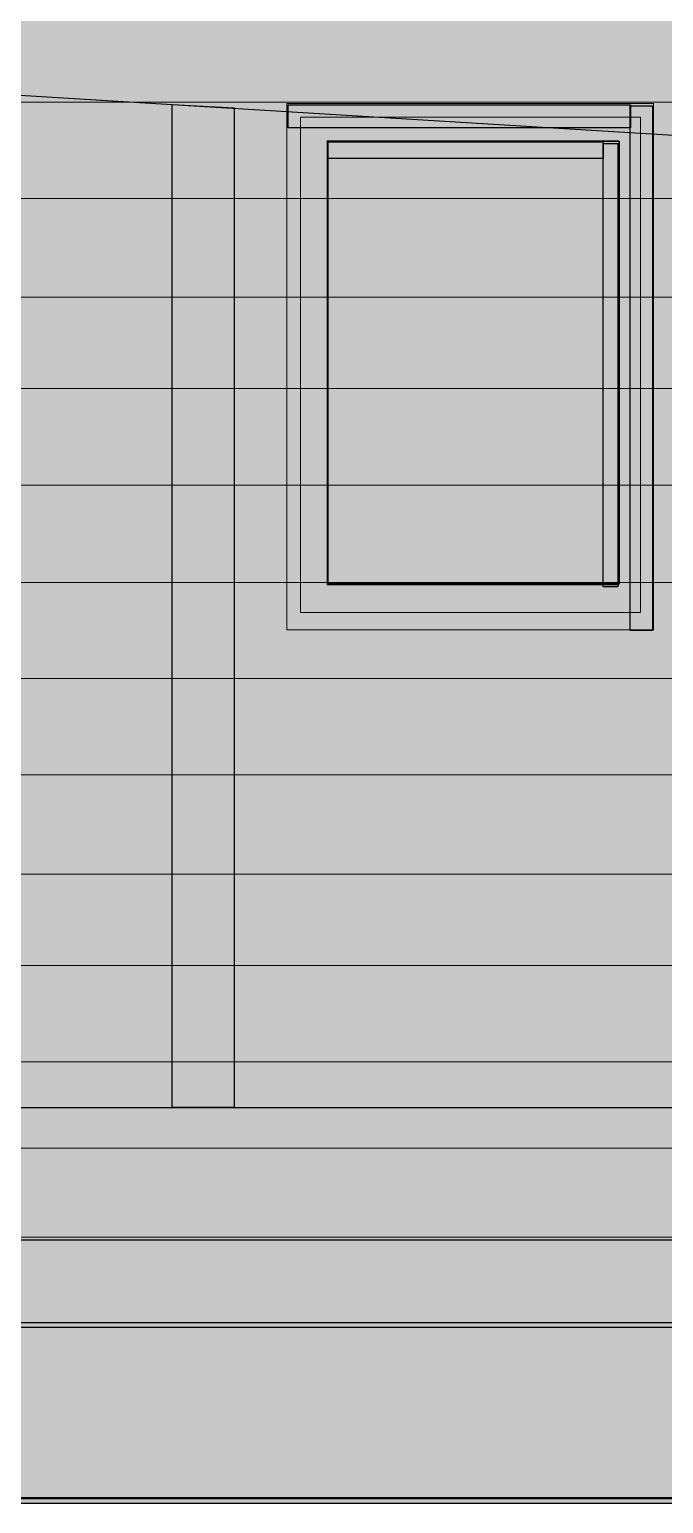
# Model space of a CAD drawing. Header units: millimetres. Extents: x 1 to 41669, y 1850 to 28527.
# Drawn here: x 14926 to 16118, y 8264 to 11034 of the extents above; entities that cross this region are included whole.
import ezdxf

# ---------------------------------------------------------------- set-up
doc = ezdxf.new("R2010")
doc.units = ezdxf.units.MM
doc.header["$LTSCALE"] = 50
for name, color, linetype in [('00_Wand_Bestand', 7, 'Continuous'), ('01_Daemmung_neu', 9, 'Continuous'), ('02_Grundstuecksgrenze', 8, 'Continuous'), ('05_Linien_stark', 7, 'Continuous'), ('06_Linien_fein', 3, 'Continuous')]:
    doc.layers.add(name, color=color, linetype=linetype)

msp = doc.modelspace()

# ---------------------------------------------------------------- hatches: boundary and pattern name
at = {"layer": '00_Wand_Bestand', "transparency": 33554564}
for points in [[(1.4, 9008.3), (33689.7, 9008.3), (33689.7, 8274.8), (1.4, 8274.8)], [(3.5, 8604.2), (33690.2, 8604.2), (33690.2, 8272.9), (3.5, 8272.9)]]:
    msp.add_hatch(color=7, dxfattribs=at).paths.add_polyline_path(points)
at = {"layer": '01_Daemmung_neu'}
msp.add_hatch(color=7, dxfattribs=at).paths.add_polyline_path([(11049.8, 17953.8), (24526.3, 17953.8), (24526.3, 8595), (11049.8, 8595)])
at = {"layer": '02_Grundstuecksgrenze', "transparency": 33554559}
for points in [[(12963.5, 11883.3), (17744.7, 11590.9), (17692.6, 10739.7), (12911.5, 11032.1)], [(15194.6, 9008.4), (15194.6, 10893.5), (15311.2, 10887), (15311.2, 9008.4)]]:
    msp.add_hatch(color=7, dxfattribs=at).paths.add_polyline_path(points)
at = {"layer": '02_Grundstuecksgrenze', "transparency": 33554572}
for points in [[(15412.4, 10892.6), (16056.1, 10892.6), (16056.1, 10849.3), (15412.4, 10849.3)], [(16055.6, 10890.7), (16097.5, 10890.7), (16097.5, 9904.6), (16055.6, 9904.6)], [(15486.3, 10823.1), (16004.8, 10823.1), (16004.8, 10791.9), (15486.3, 10791.9)], [(16004.9, 10819.8), (16032.3, 10819.8), (16032.3, 9986.6), (16004.9, 9986.6)]]:
    msp.add_hatch(color=7, dxfattribs=at).paths.add_polyline_path(points)
at = {"layer": '02_Grundstuecksgrenze', "transparency": 33554590}
msp.add_hatch(color=7, dxfattribs=at).paths.add_polyline_path([(15488, 10824.5), (16034.5, 10824.5), (16034.5, 9992.2), (15488, 9992.2)])
at = {"layer": '02_Grundstuecksgrenze', "transparency": 33554477}
msp.add_hatch(color=7, dxfattribs=at).paths.add_polyline_path([(11251.6, 8759.8), (21503.4, 8759.8), (21503.4, 8264), (11251.6, 8264)])

# ---------------------------------------------------------------- linework, layer by layer
at = {"layer": '00_Wand_Bestand'}
for points in [[(1.4, 9008.3), (33689.7, 9008.3), (33689.7, 8274.8), (1.4, 8274.8)], [(3.5, 8604.2), (33690.2, 8604.2), (33690.2, 8272.9), (3.5, 8272.9)]]:
    msp.add_lwpolyline(points, close=True, dxfattribs=at)
at = {"layer": '01_Daemmung_neu'}
msp.add_lwpolyline([(11049.8, 17953.8), (24526.3, 17953.8), (24526.3, 8595), (11049.8, 8595)], close=True, dxfattribs=at)
at = {"layer": '02_Grundstuecksgrenze'}
for points in [[(12963.5, 11883.3), (17744.7, 11590.9), (17692.6, 10739.7), (12911.5, 11032.1)], [(15194.6, 9008.4), (15194.6, 10893.5), (15311.2, 10887), (15311.2, 9008.4)], [(15412.4, 10892.6), (16056.1, 10892.6), (16056.1, 10849.3), (15412.4, 10849.3)], [(16055.6, 10890.7), (16097.5, 10890.7), (16097.5, 9904.6), (16055.6, 9904.6)], [(15486.3, 10823.1), (16004.8, 10823.1), (16004.8, 10791.9), (15486.3, 10791.9)], [(15488, 10824.5), (16034.5, 10824.5), (16034.5, 9992.2), (15488, 9992.2)], [(16004.9, 10819.8), (16032.3, 10819.8), (16032.3, 9986.6), (16004.9, 9986.6)], [(11251.6, 8759.8), (21503.4, 8759.8), (21503.4, 8264), (11251.6, 8264)]]:
    msp.add_lwpolyline(points, close=True, dxfattribs=at)
at = {"layer": '05_Linien_stark', "lineweight": 20}
for points in [[(15409.9, 10895.4), (16099.3, 10895.4), (16099.3, 9905.9), (15409.9, 9905.9)], [(15435.8, 10869.5), (16074.6, 10869.5), (16074.6, 9938.4), (15435.8, 9938.4)], [(15486.1, 10825.3), (16034.4, 10825.3), (16034.4, 9990.8), (15486.1, 9990.8)]]:
    msp.add_lwpolyline(points, close=True, dxfattribs=at)
at = {"layer": '06_Linien_fein', "lineweight": 9}
for p, q in [((24529.6, 10898), (11046, 10898)), ((24529, 10716.7), (11045.4, 10716.7)), ((24529.5, 10531.1), (11045.9, 10531.1)), ((24529.9, 10359.5), (11046.4, 10359.5)), ((24529.3, 10178.2), (11045.8, 10178.2)), ((24530.6, 9994.7), (11047, 9994.7)), ((24530, 9814.6), (11046.4, 9814.6)), ((24529.4, 9633.3), (11045.8, 9633.3)), ((24528.4, 9446.8), (11044.8, 9446.8)), ((24528.8, 9275.1), (11045.2, 9275.1)), ((24528.2, 9093.9), (11044.6, 9093.9)), ((24530.3, 8931.6), (11046.7, 8931.6)), ((11254.2, 8764.6), (21493.5, 8764.6))]:
    msp.add_line(p, q, dxfattribs=at)

doc.saveas('drawing.dxf')
